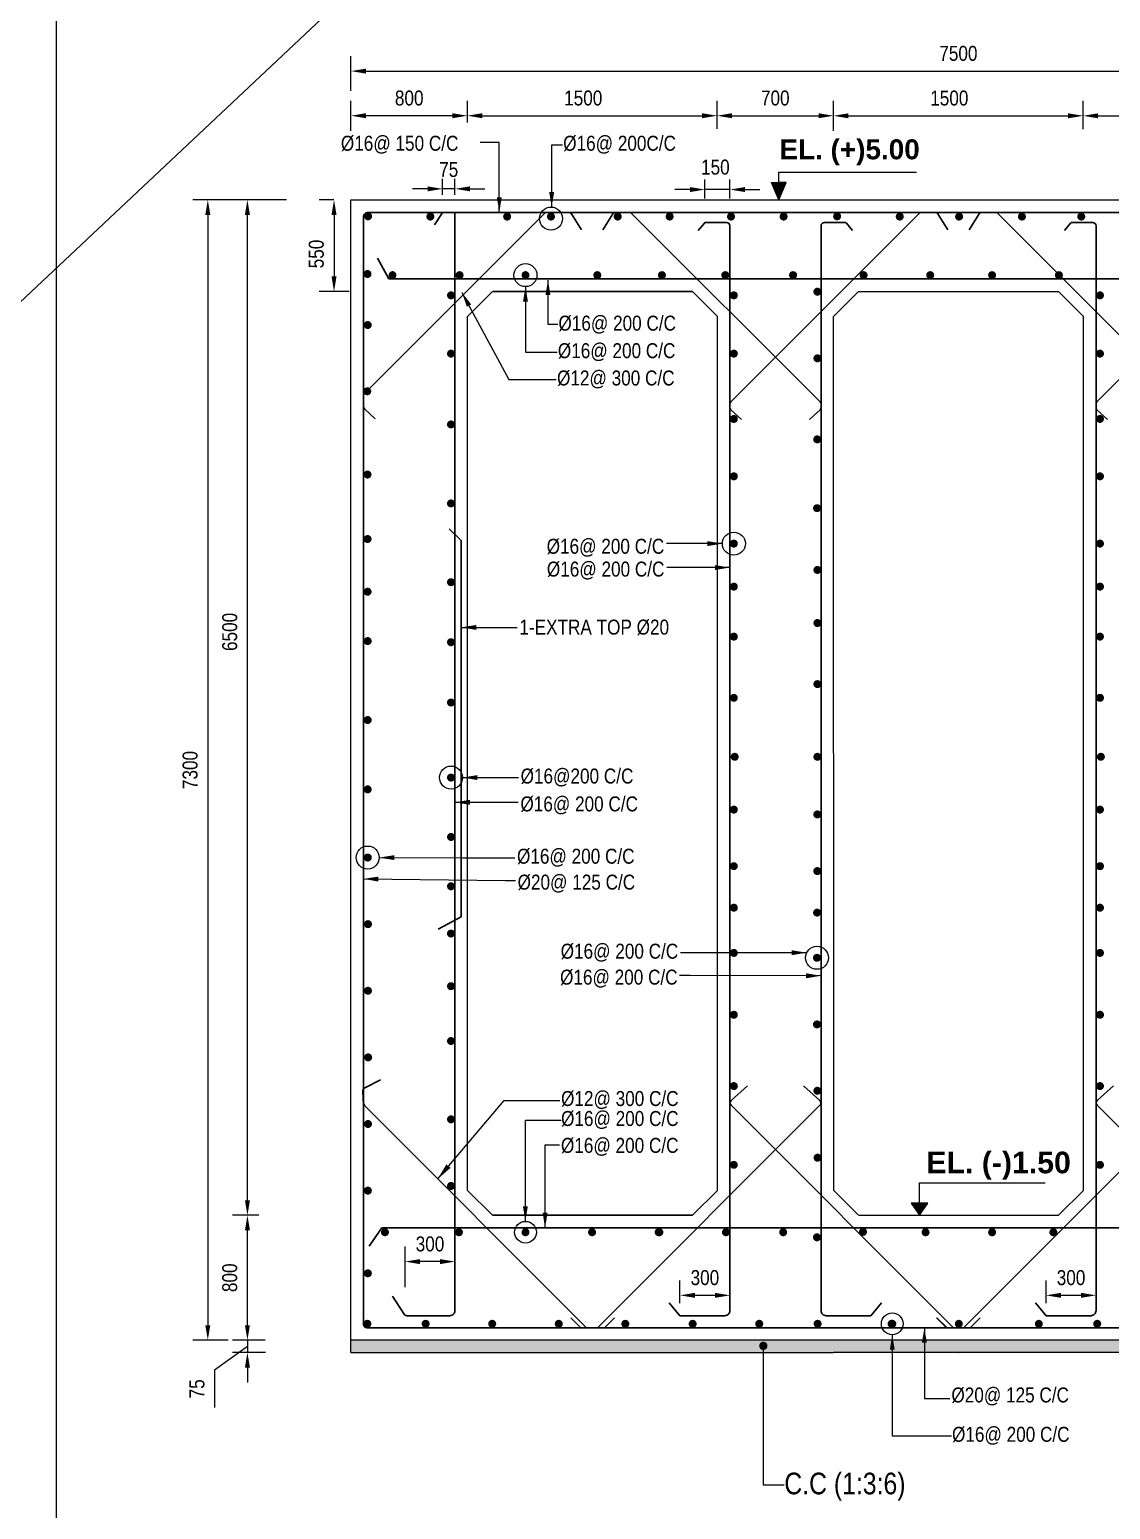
# Model space of a CAD drawing. Extents: x -119161 to 3778985, y -718511 to -30958.
# Drawn here: x 2826795 to 2833289, y -260754 to -251865 of the extents above; entities that cross this region are included whole.
import ezdxf

# ---------------------------------------------------------------- set-up
doc = ezdxf.new("R2010")
doc.units = 0
doc.header["$MEASUREMENT"] = 0
doc.layers.get('0').update_dxf_attribs({"linetype": 'CONTINUOUS'})
doc.layers.get('DEFPOINTS').update_dxf_attribs({"linetype": 'CONTINUOUS'})
for name, color, linetype, lineweight in [('Dim', 7, 'CONTINUOUS', 9), ('HATCH', 252, 'CONTINUOUS', 5), ('ROD', 1, 'CONTINUOUS', 30)]:
    doc.layers.add(name, color=color, linetype=linetype, lineweight=lineweight)
for name, color, linetype in [('LINE', 7, 'CONTINUOUS'), ('REINF.', 1, 'CONTINUOUS'), ('TXT', 7, 'CONTINUOUS')]:
    doc.layers.add(name, color=color, linetype=linetype)
doc.styles.add('ARIAL', font='ARIALN.TTF')
doc.styles.add('DIM', font='isocp3.shx')
doc.dimstyles.new('dim_20', dxfattribs={"dimtxt": 40, "dimasz": 40, "dimexe": 20, "dimexo": 20, "dimgap": 15, "dimtad": 1, "dimdec": 0, "dimzin": 0, "dimdsep": 46, "dimtxsty": 'DIM', "dimcen": 150, "dimclrd": 5, "dimclre": 5, "dimclrt": 7, "dimadec": 0, "dimazin": 0, "dimtfac": 1, "dimtdec": 0, "dimtmove": 0, "dimatfit": 3, "dimfxl": 20, "dimtolj": 1, "dimtzin": 0, "dimarcsym": 0})
doc.dimstyles.new('dim_50', dxfattribs={"dimtxt": 100, "dimasz": 100, "dimexe": 50, "dimexo": 30, "dimgap": 30, "dimtad": 1, "dimdec": 0, "dimzin": 0, "dimdsep": 46, "dimtxsty": 'DIM', "dimcen": 0.09, "dimclrd": 5, "dimclre": 5, "dimclrt": 7, "dimadec": 0, "dimazin": 0, "dimtfac": 1, "dimtdec": 0, "dimtmove": 0, "dimatfit": 3, "dimfxl": 1, "dimtolj": 1, "dimtzin": 0, "dimarcsym": 1})
doc.dimstyles.new('dim_60', dxfattribs={"dimtxt": 120, "dimasz": 120, "dimexe": 60, "dimexo": 60, "dimgap": 50, "dimtad": 1, "dimdec": 0, "dimzin": 0, "dimdsep": 46, "dimtxsty": 'DIM', "dimcen": 0.09, "dimclrd": 5, "dimclre": 5, "dimclrt": 7, "dimadec": 0, "dimazin": 0, "dimtfac": 1, "dimtdec": 0, "dimtmove": 0, "dimatfit": 3, "dimfxl": 1, "dimtolj": 1, "dimtzin": 0, "dimarcsym": 0})
doc.dimstyles.new('dim_70', dxfattribs={"dimtxt": 140, "dimasz": 140, "dimexe": 70, "dimexo": 40, "dimgap": 50, "dimtad": 1, "dimdec": 0, "dimzin": 0, "dimdsep": 46, "dimtxsty": 'ARIAL', "dimcen": 0.09, "dimclrd": 5, "dimclre": 5, "dimclrt": 7, "dimadec": 0, "dimazin": 0, "dimtfac": 1, "dimtdec": 0, "dimtmove": 0, "dimatfit": 3, "dimfxl": 1, "dimtolj": 1, "dimtzin": 0, "dimarcsym": 0})

# ---------------------------------------------------------------- blocks, each defined once
blk = doc.blocks.new('*D238')
at = {"layer": 'DEFPOINTS', "color": 0, "lineweight": -2}
for p in [(2828103.8, -252887.6), (2828397.8, -252887.6), (2828232.5, -258987.6)]:
    blk.add_point(p, dxfattribs=at)
at = {"layer": 'Dim', "color": 5, "lineweight": -2}
for p, q in [((2828337.8, -252887.6), (2828013.8, -252887.6)), ((2828103.8, -258897.6), (2828103.8, -252977.6)), ((2828172.5, -258987.6), (2828013.8, -258987.6))]:
    blk.add_line(p, q, dxfattribs=at)
for points in [[(2828088.8, -252977.6), (2828118.8, -252977.6), (2828103.8, -252887.6)], [(2828088.8, -258897.6), (2828118.8, -258897.6), (2828103.8, -258987.6)]]:
    blk.add_solid(points, dxfattribs=at)
at = {"layer": 'Dim', "color": 7, "insert": (2827997.8, -255482.9), "char_height": 90, "attachment_point": 5, "rotation": 90, "style": 'ARIAL'}
blk.add_mtext('\\A1;6500 ', dxfattribs=at)
blk = doc.blocks.new('*D239')
at = {"layer": 'DEFPOINTS', "color": 0, "lineweight": -2}
for p in [(2828271.1, -259737.6), (2828103.8, -259812.1), (2828272.1, -259812.1)]:
    blk.add_point(p, dxfattribs=at)
at = {"layer": 'Dim', "color": 5, "lineweight": -2}
for p, q in [((2828103.8, -259647.6), (2828103.8, -259557.6)), ((2828211.1, -259737.6), (2828013.8, -259737.6)), ((2828103.8, -259737.6), (2828103.8, -259812.1)), ((2828103.8, -259737.6), (2828103.8, -259812.1)), ((2828103.8, -259774.8), (2827906.6, -259917.2)), ((2828212.1, -259812.1), (2828013.8, -259812.1)), ((2827906.6, -259917.2), (2827906.6, -260142.9)), ((2828103.8, -259902.1), (2828103.8, -259992.1))]:
    blk.add_line(p, q, dxfattribs=at)
for points in [[(2828088.8, -259647.6), (2828118.8, -259647.6), (2828103.8, -259737.6)], [(2828088.8, -259902.1), (2828118.8, -259902.1), (2828103.8, -259812.1)]]:
    blk.add_solid(points, dxfattribs=at)
at = {"layer": 'Dim', "color": 7, "insert": (2827800.9, -260030), "char_height": 90, "attachment_point": 5, "rotation": 90, "style": 'ARIAL'}
blk.add_mtext('\\A1;75', dxfattribs=at)
blk = doc.blocks.new('*D240')
at = {"layer": 'DEFPOINTS', "color": 0, "lineweight": -2}
for p in [(2828682.6, -252887.6), (2828624.1, -253437.6), (2828774.4, -253437.6)]:
    blk.add_point(p, dxfattribs=at)
at = {"layer": 'Dim', "color": 5, "lineweight": -2}
for p, q in [((2828622.6, -252887.6), (2828534.1, -252887.6)), ((2828624.1, -252977.6), (2828624.1, -253347.6)), ((2828714.4, -253437.6), (2828534.1, -253437.6))]:
    blk.add_line(p, q, dxfattribs=at)
for points in [[(2828609.1, -252977.6), (2828639.1, -252977.6), (2828624.1, -252887.6)], [(2828609.1, -253347.6), (2828639.1, -253347.6), (2828624.1, -253437.6)]]:
    blk.add_solid(points, dxfattribs=at)
at = {"layer": 'Dim', "color": 7, "insert": (2828518.1, -253212.6), "char_height": 90, "attachment_point": 5, "rotation": 90, "style": 'ARIAL'}
blk.add_mtext('\\A1;550', dxfattribs=at)
blk = doc.blocks.new('*D241')
at = {"layer": 'DEFPOINTS', "color": 0, "lineweight": -2}
for p in [(2828103.8, -258987.6), (2828232.5, -258987.6), (2828146.7, -259737.6)]:
    blk.add_point(p, dxfattribs=at)
at = {"layer": 'Dim', "color": 5, "lineweight": -2}
for p, q in [((2828172.5, -258987.6), (2828013.8, -258987.6)), ((2828103.8, -259647.6), (2828103.8, -259077.6)), ((2828086.7, -259737.6), (2828013.8, -259737.6))]:
    blk.add_line(p, q, dxfattribs=at)
for points in [[(2828088.8, -259077.6), (2828118.8, -259077.6), (2828103.8, -258987.6)], [(2828088.8, -259647.6), (2828118.8, -259647.6), (2828103.8, -259737.6)]]:
    blk.add_solid(points, dxfattribs=at)
at = {"layer": 'Dim', "color": 7, "insert": (2827997.8, -259362.6), "char_height": 90, "attachment_point": 5, "rotation": 90, "style": 'ARIAL'}
blk.add_mtext('\\A1;800', dxfattribs=at)
blk = doc.blocks.new('*D242')
at = {"layer": 'DEFPOINTS', "color": 0, "lineweight": -2}
for p in [(2828184.1, -252887.6), (2827865.7, -259737.6), (2828048.7, -259737.6)]:
    blk.add_point(p, dxfattribs=at)
at = {"layer": 'Dim', "color": 5, "lineweight": -2}
for p, q in [((2828124.1, -252887.6), (2827775.7, -252887.6)), ((2827865.7, -252977.6), (2827865.7, -259647.6)), ((2827988.7, -259737.6), (2827775.7, -259737.6))]:
    blk.add_line(p, q, dxfattribs=at)
for points in [[(2827850.7, -252977.6), (2827880.7, -252977.6), (2827865.7, -252887.6)], [(2827850.7, -259647.6), (2827880.7, -259647.6), (2827865.7, -259737.6)]]:
    blk.add_solid(points, dxfattribs=at)
at = {"layer": 'Dim', "color": 7, "insert": (2827759.7, -256312.6), "char_height": 90, "attachment_point": 5, "rotation": 90, "style": 'ARIAL'}
blk.add_mtext('\\A1;7300', dxfattribs=at)
blk = doc.blocks.new('*D244')
at = {"layer": 'DEFPOINTS', "color": 0, "lineweight": -2}
for p in [(2831002.6, -259468.2), (2830702.6, -259574.4), (2831002.6, -259574.4)]:
    blk.add_point(p, dxfattribs=at)
at = {"layer": 'Dim', "color": 5, "lineweight": -2}
for p, q in [((2830702.6, -259514.4), (2830702.6, -259378.2)), ((2831002.6, -259514.4), (2831002.6, -259378.2)), ((2830792.6, -259468.2), (2830912.6, -259468.2))]:
    blk.add_line(p, q, dxfattribs=at)
for points in [[(2830792.6, -259453.2), (2830792.6, -259483.2), (2830702.6, -259468.2)], [(2830912.6, -259453.2), (2830912.6, -259483.2), (2831002.6, -259468.2)]]:
    blk.add_solid(points, dxfattribs=at)
at = {"layer": 'Dim', "color": 7, "insert": (2830852.6, -259362.3), "char_height": 90, "attachment_point": 5, "style": 'ARIAL'}
blk.add_mtext('\\A1;300', dxfattribs=at)
blk = doc.blocks.new('*D251')
at = {"layer": 'DEFPOINTS', "color": 0, "lineweight": -2}
for p in [(2829275.9, -252821.2), (2829275.9, -252896.3), (2829350.9, -252896.3)]:
    blk.add_point(p, dxfattribs=at)
at = {"layer": 'Dim', "color": 5, "lineweight": -2}
for p, q in [((2829275.9, -252856.3), (2829275.9, -252761.2)), ((2829350.9, -252856.3), (2829350.9, -252761.2)), ((2829185.9, -252821.2), (2829095.9, -252821.2)), ((2829350.9, -252821.2), (2829275.9, -252821.2)), ((2829440.9, -252821.2), (2829530.9, -252821.2))]:
    blk.add_line(p, q, dxfattribs=at)
for points in [[(2829185.9, -252806.2), (2829185.9, -252836.2), (2829275.9, -252821.2)], [(2829440.9, -252806.2), (2829440.9, -252836.2), (2829350.9, -252821.2)]]:
    blk.add_solid(points, dxfattribs=at)
at = {"layer": 'Dim', "color": 7, "insert": (2829313.4, -252705.4), "char_height": 90, "attachment_point": 5, "style": 'ARIAL'}
blk.add_mtext('\\A1;75', dxfattribs=at)
blk = doc.blocks.new('*D253')
at = {"layer": 'DEFPOINTS', "color": 0, "lineweight": -2}
for p in [(2830852.6, -252825.5), (2830852.6, -252919.5), (2831002.6, -252919.5)]:
    blk.add_point(p, dxfattribs=at)
at = {"layer": 'Dim', "color": 5, "lineweight": -2}
for p, q in [((2830852.6, -252879.5), (2830852.6, -252765.5)), ((2831002.6, -252879.5), (2831002.6, -252765.5)), ((2830762.6, -252825.5), (2830672.6, -252825.5)), ((2831002.6, -252825.5), (2830852.6, -252825.5)), ((2831092.6, -252825.5), (2831182.6, -252825.5))]:
    blk.add_line(p, q, dxfattribs=at)
for points in [[(2830762.6, -252810.5), (2830762.6, -252840.5), (2830852.6, -252825.5)], [(2831092.6, -252810.5), (2831092.6, -252840.5), (2831002.6, -252825.5)]]:
    blk.add_solid(points, dxfattribs=at)
at = {"layer": 'Dim', "color": 7, "insert": (2830915.5, -252691.2), "char_height": 90, "attachment_point": 5, "style": 'ARIAL'}
blk.add_mtext('\\A1;150', dxfattribs=at)
blk = doc.blocks.new('*D254')
at = {"layer": 'DEFPOINTS', "color": 0, "lineweight": -2}
for p in [(2830925.6, -252382), (2829425.9, -252482.2), (2830925.6, -252521.5)]:
    blk.add_point(p, dxfattribs=at)
at = {"layer": 'Dim', "color": 5, "lineweight": -2}
for p, q in [((2829425.9, -252422.2), (2829425.9, -252292)), ((2830925.6, -252461.5), (2830925.6, -252292)), ((2829515.9, -252382), (2830835.6, -252382))]:
    blk.add_line(p, q, dxfattribs=at)
for points in [[(2829515.9, -252367), (2829515.9, -252397), (2829425.9, -252382)], [(2830835.6, -252367), (2830835.6, -252397), (2830925.6, -252382)]]:
    blk.add_solid(points, dxfattribs=at)
at = {"layer": 'Dim', "color": 7, "insert": (2830121.7, -252276.1), "char_height": 90, "attachment_point": 5, "style": 'ARIAL'}
blk.add_mtext('\\A1;1500', dxfattribs=at)
blk = doc.blocks.new('*D255')
at = {"layer": 'DEFPOINTS', "color": 0, "lineweight": -2}
for p in [(2828725.9, -252382), (2828725.9, -252532.7), (2829425.9, -252469.5)]:
    blk.add_point(p, dxfattribs=at)
at = {"layer": 'Dim', "color": 5, "lineweight": -2}
for p, q in [((2828725.9, -252472.7), (2828725.9, -252292)), ((2829425.9, -252409.5), (2829425.9, -252292)), ((2829335.9, -252382), (2828815.9, -252382))]:
    blk.add_line(p, q, dxfattribs=at)
for points in [[(2828815.9, -252367), (2828815.9, -252397), (2828725.9, -252382)], [(2829335.9, -252367), (2829335.9, -252397), (2829425.9, -252382)]]:
    blk.add_solid(points, dxfattribs=at)
at = {"layer": 'Dim', "color": 7, "insert": (2829075.9, -252276.1), "char_height": 90, "attachment_point": 5, "style": 'ARIAL'}
blk.add_mtext('\\A1;800', dxfattribs=at)
blk = doc.blocks.new('*D256')
at = {"layer": 'DEFPOINTS', "color": 0, "lineweight": -2}
for p in [(2831625.3, -252382), (2830925.6, -252488.8), (2831625.3, -252532.7)]:
    blk.add_point(p, dxfattribs=at)
at = {"layer": 'Dim', "color": 5, "lineweight": -2}
for p, q in [((2830925.6, -252428.8), (2830925.6, -252292)), ((2831625.3, -252472.7), (2831625.3, -252292)), ((2831015.6, -252382), (2831535.3, -252382))]:
    blk.add_line(p, q, dxfattribs=at)
for points in [[(2831015.6, -252367), (2831015.6, -252397), (2830925.6, -252382)], [(2831535.3, -252367), (2831535.3, -252397), (2831625.3, -252382)]]:
    blk.add_solid(points, dxfattribs=at)
at = {"layer": 'Dim', "color": 7, "insert": (2831275.5, -252276.1), "char_height": 90, "attachment_point": 5, "style": 'ARIAL'}
blk.add_mtext('\\A1;700', dxfattribs=at)
blk = doc.blocks.new('*D258')
at = {"layer": 'DEFPOINTS', "color": 0, "lineweight": -2}
for p in [(2836025.5, -252114), (2828725.9, -252292), (2836025.5, -252292)]:
    blk.add_point(p, dxfattribs=at)
at = {"layer": 'Dim', "color": 5, "lineweight": -2}
for p, q in [((2828725.9, -252232), (2828725.9, -252024)), ((2836025.5, -252232), (2836025.5, -252024)), ((2828815.9, -252114), (2835935.5, -252114))]:
    blk.add_line(p, q, dxfattribs=at)
for points in [[(2828815.9, -252099), (2828815.9, -252129), (2828725.9, -252114)], [(2835935.5, -252099), (2835935.5, -252129), (2836025.5, -252114)]]:
    blk.add_solid(points, dxfattribs=at)
at = {"layer": 'Dim', "color": 7, "insert": (2832375.7, -252008), "char_height": 90, "attachment_point": 5, "style": 'ARIAL'}
blk.add_mtext('\\A1;7500', dxfattribs=at)
blk = doc.blocks.new('*D259')
at = {"layer": 'DEFPOINTS', "color": 0, "lineweight": -2}
for p in [(2829050.9, -259265.7), (2829050.9, -259478.4), (2829350.9, -259478.4)]:
    blk.add_point(p, dxfattribs=at)
at = {"layer": 'Dim', "color": 5, "lineweight": -2}
for p, q in [((2829050.9, -259418.4), (2829050.9, -259175.7)), ((2829350.9, -259418.4), (2829350.9, -259175.7)), ((2829260.9, -259265.7), (2829140.9, -259265.7))]:
    blk.add_line(p, q, dxfattribs=at)
for points in [[(2829140.9, -259250.7), (2829140.9, -259280.7), (2829050.9, -259265.7)], [(2829260.9, -259250.7), (2829260.9, -259280.7), (2829350.9, -259265.7)]]:
    blk.add_solid(points, dxfattribs=at)
at = {"layer": 'Dim', "color": 7, "insert": (2829200.9, -259159.8), "char_height": 90, "attachment_point": 5, "style": 'ARIAL'}
blk.add_mtext('\\A1;300', dxfattribs=at)
blk = doc.blocks.new('*D260')
at = {"layer": 'DEFPOINTS', "color": 0, "lineweight": -2}
for p in [(2833202.6, -259468.2), (2832902.6, -259574.4), (2833202.6, -259574.4)]:
    blk.add_point(p, dxfattribs=at)
at = {"layer": 'Dim', "color": 5, "lineweight": -2}
for p, q in [((2832902.6, -259514.4), (2832902.6, -259378.2)), ((2833202.6, -259514.4), (2833202.6, -259378.2)), ((2832992.6, -259468.2), (2833112.6, -259468.2))]:
    blk.add_line(p, q, dxfattribs=at)
for points in [[(2832992.6, -259453.2), (2832992.6, -259483.2), (2832902.6, -259468.2)], [(2833112.6, -259453.2), (2833112.6, -259483.2), (2833202.6, -259468.2)]]:
    blk.add_solid(points, dxfattribs=at)
at = {"layer": 'Dim', "color": 7, "insert": (2833052.6, -259362.3), "char_height": 90, "attachment_point": 5, "style": 'ARIAL'}
blk.add_mtext('\\A1;300', dxfattribs=at)
blk = doc.blocks.new('*D261')
at = {"layer": 'DEFPOINTS', "color": 0, "lineweight": -2}
for p in [(2833125, -252382.4), (2831625.3, -252482.6), (2833125, -252521.9)]:
    blk.add_point(p, dxfattribs=at)
at = {"layer": 'Dim', "color": 5, "lineweight": -2}
for p, q in [((2831625.3, -252422.6), (2831625.3, -252292.4)), ((2833125, -252461.9), (2833125, -252292.4)), ((2831715.3, -252382.4), (2833035, -252382.4))]:
    blk.add_line(p, q, dxfattribs=at)
for points in [[(2831715.3, -252367.4), (2831715.3, -252397.4), (2831625.3, -252382.4)], [(2833035, -252367.4), (2833035, -252397.4), (2833125, -252382.4)]]:
    blk.add_solid(points, dxfattribs=at)
at = {"layer": 'Dim', "color": 7, "insert": (2832321.1, -252276.4), "char_height": 90, "attachment_point": 5, "style": 'ARIAL'}
blk.add_mtext('\\A1;1500', dxfattribs=at)
blk = doc.blocks.new('*D262')
at = {"layer": 'DEFPOINTS', "color": 0, "lineweight": -2}
for p in [(2833824.7, -252382.4), (2833125, -252489.1), (2833824.7, -252533)]:
    blk.add_point(p, dxfattribs=at)
at = {"layer": 'Dim', "color": 5, "lineweight": -2}
for p, q in [((2833125, -252429.1), (2833125, -252292.4)), ((2833824.7, -252473), (2833824.7, -252292.4)), ((2833215, -252382.4), (2833734.7, -252382.4))]:
    blk.add_line(p, q, dxfattribs=at)
for points in [[(2833215, -252367.4), (2833215, -252397.4), (2833125, -252382.4)], [(2833734.7, -252367.4), (2833734.7, -252397.4), (2833824.7, -252382.4)]]:
    blk.add_solid(points, dxfattribs=at)
at = {"layer": 'Dim', "color": 7, "insert": (2833474.9, -252276.4), "char_height": 90, "attachment_point": 5, "style": 'ARIAL'}
blk.add_mtext('\\A1;700', dxfattribs=at)

msp = doc.modelspace()

# ---------------------------------------------------------------- hatches: boundary and pattern name
at = {"layer": 'Dim', "ltscale": 500}
h = msp.add_hatch(color=8, dxfattribs=at)
h.dxf.hatch_style = 1
h.paths.add_polyline_path([(2831340, -252783.9), (2831296.6, -252783.9), (2831253.1, -252783.9), (2831296.6, -252887.6)])
h = msp.add_hatch(color=15, dxfattribs=at)
h.dxf.hatch_style = 1
h.paths.add_polyline_path([(2832142, -258913.7), (2832092.3, -258913.7), (2832142, -258987.6)])
h.paths.add_polyline_path([(2832191.7, -258913.7), (2832142, -258913.7), (2832142, -258987.6)])
at = {"layer": 'HATCH'}
h = msp.add_hatch(dxfattribs=at)
h.set_pattern_fill('AR-CONC,_O', color=2, scale=40)
h.set_pattern_definition([(50, (2399161.07, 1560963.3), (286.904073, -25.100854), [30, -330]), (355, (2399161.07, 1560963.3), (-55.500533, 300.876853), [24, -264]), (100.4514, (2399184.98, 1560961.2), (231.403753, 275.775817), [25.496076, -280.456845]), (46.1842, (2399161.07, 1561043.3), (426.89642, -66.207606), [45, -495]), (96.6356, (2399196.64, 1561037.8), (373.86508, 389.64715), [38.24412, -420.6852]), (351.1842, (2399161.07, 1561043.3), (373.86478, 389.64744), [36, -396]), (21, (2399201.07, 1561023.3), (238.76282, -161.047556), [30, -330]), (326, (2399201.07, 1561023.3), (97.326133, 290.06002), [24, -264]), (71.4514, (2399220.97, 1561009.88), (336.08905, 129.0122), [25.496076, -280.456845]), (37.5, (2399161.07, 1560963.31), (4.863942, 133.1575415), [0, -260.8, 0, -268, 0, -265]), (7.5, (2399161.07, 1560963.3), (105.227815, 157.764685), [0, -152.8, 0, -254.8, 0, -101]), (327.5, (2399071.87, 1560963.3), (213.5289745, -9.021949), [0, -100, 0, -312, 0, -414]), (317.5, (2399031.87, 1560963.3), (233.274468, 40.041993), [0, -130, 0, -207.2, 0, -294])])
h.paths.add_polyline_path([(2836027, -259737.6), (2828750.9, -259737.6), (2828725.9, -259737.6), (2828725.9, -259812.1), (2830175.6, -259812.1), (2831625.6, -259812.1), (2836027, -259812.1)])

# ---------------------------------------------------------------- linework, layer by layer
at = {"lineweight": 15}
for p, q in [((2830777.6, -253437.6), (2829577.5, -253437.6)), ((2830927.6, -253587.6), (2830777.6, -253437.6)), ((2831625.3, -253587.6), (2831775.3, -253437.6)), ((2831775.3, -253437.6), (2832977.6, -253437.6)), ((2833127.6, -253587.6), (2832977.6, -253437.6)), ((2830927.6, -258837.6), (2830927.6, -253587.6)), ((2833127.6, -258837.6), (2833127.6, -253587.6)), ((2830777.6, -258987.6), (2830927.6, -258837.6)), ((2831776.5, -258987.6), (2831626.5, -258837.6)), ((2829577.5, -258987.6), (2830777.6, -258987.6))]:
    msp.add_line(p, q, dxfattribs=at)
at = {"color": 7, "lineweight": 15}
for p, q in [((2828725.9, -259812.1), (2828725.9, -258987.6)), ((2828800.9, -259737.6), (2828725.9, -259737.6))]:
    msp.add_line(p, q, dxfattribs=at)
for points in [[(2828725.9, -253387.6), (2828725.9, -252887.6), (2836027, -252887.6)], [(2828725.9, -258987.6), (2828725.9, -253387.6)], [(2831626.5, -258837.6), (2831625.4, -253587.4)], [(2836027, -259737.6), (2828750.9, -259737.6)]]:
    msp.add_lwpolyline(points, dxfattribs=at)
at = {"lineweight": 15}
for points in [[(2830776, -258987.6), (2829575.9, -258987.6), (2829425.9, -258837.6), (2829425.9, -253587.6), (2829575.9, -253437.6), (2830776, -253437.6)], [(2831776.9, -258987.6), (2832977.6, -258987.6), (2833127.6, -258837.6)]]:
    msp.add_lwpolyline(points, dxfattribs=at)
at = {"layer": 'Dim', "ltscale": 50}
for p, q in [((2831296.6, -252887.6), (2831296.6, -252721.9)), ((2831296.6, -252721.9), (2832123.8, -252721.9))]:
    msp.add_line(p, q, dxfattribs=at)
at = {"layer": 'Dim', "ltscale": 500}
for points in [[(2831296.6, -252887.6), (2831253.1, -252783.9), (2831296.6, -252783.9)], [(2831296.6, -252887.6), (2831340, -252783.9), (2831296.6, -252783.9)], [(2832142, -258987.6), (2832142, -258791.4), (2832896.8, -258791.4)]]:
    msp.add_lwpolyline(points, dxfattribs=at)
msp.add_lwpolyline([(2832142, -258987.6), (2832191.7, -258913.7), (2832092.3, -258913.7)], close=True, dxfattribs=at)
at = {"layer": 'Dim'}
for centre, radius in [((2829928, -252999.8), 69.1), ((2829774.6, -253339.7), 69.1), ((2831026.5, -254952.4), 69.1), ((2829327.1, -256357.7), 69.1), ((2828826.6, -256838.2), 69.1), ((2831525.9, -257440.6), 69.1), ((2829774.6, -259089.2), 65.4), ((2831978.4, -259639.3), 65.4)]:
    msp.add_circle(centre, radius, dxfattribs=at)
at = {"layer": 'LINE', "color": 0, "linetype": 'ByBlock', "lineweight": -2}
msp.add_line((2823494.2, -256549.7), (2836077, -244722.2), dxfattribs=at)
at = {"layer": 'LINE', "lineweight": 15}
for p, q in [((2828725.9, -259812.1), (2830175.6, -259812.1)), ((2829450.9, -259812.1), (2831625.6, -259812.1)), ((2830175.6, -259812.1), (2830175.3, -259812.1)), ((2831625.3, -259811.4), (2831625.5, -259811.4)), ((2836027, -259812.1), (2831625.3, -259812.1)), ((2832377.3, -259812.1), (2832377.6, -259812.1))]:
    msp.add_line(p, q, dxfattribs=at)
at = {"layer": 'LINE'}
msp.add_lwpolyline([(2847600.8, -265896.2), (2826956.5, -265896.2), (2826956.5, -251297.8), (2847600.8, -251297.8)], close=True, dxfattribs=at)
at = {"layer": 'REINF.', "ltscale": 50, "const_width": 24}
for points in [[(2828816.5, -252985.8, 1), (2828840.5, -252986.5, 1)], [(2829191, -252987.4, 1), (2829215, -252988.1, 1)], [(2829652.4, -252987.4, 1), (2829676.4, -252988.1, 1)], [(2829939.6, -252987.4, -1), (2829915.6, -252988.1, -1)], [(2830316.6, -252987.4, 1), (2830340.6, -252988.1, 1)], [(2830652.8, -252987.4, -1), (2830628.8, -252988.1, -1)], [(2831021.5, -252987.4, -1), (2830997.6, -252988.1, -1)], [(2831337.6, -252987.4, -1), (2831313.6, -252988.1, -1)], [(2831659.2, -252985.8, -1), (2831635.2, -252986.5, -1)], [(2832011.4, -252987.4, 1), (2832035.4, -252988.1, 1)], [(2832368, -252987.4, 1), (2832391.9, -252988.1, 1)], [(2832745.4, -252987.4, 1), (2832769.4, -252988.1, 1)], [(2833101.9, -252987.4, 1), (2833125.9, -252988.1, 1)], [(2828813.3, -253332.4, 1), (2828837.3, -253333.1, 1)], [(2828963.5, -253339.3, 1), (2828987.5, -253340, 1)], [(2829366.4, -253339.3, 1), (2829390.4, -253340, 1)], [(2829762.6, -253339.3, 1), (2829786.6, -253340, 1)], [(2830218, -253339.3, -1), (2830194.1, -253340, -1)], [(2830606.2, -253339.3, -1), (2830582.3, -253340, -1)], [(2830963, -253339.3, 1), (2830987, -253340, 1)], [(2831370.4, -253339.3, 1), (2831394.4, -253340, 1)], [(2831794, -253339.3, 1), (2831818, -253340, 1)], [(2832194.5, -253339.3, 1), (2832218.5, -253340, 1)], [(2832566.4, -253339.3, 1), (2832590.4, -253340, 1)], [(2832967.6, -253339.3, 1), (2832991.5, -253340, 1)], [(2829327.4, -253449.1, 1), (2829326.7, -253473.1, 1)], [(2831026.1, -253449.1, -1), (2831026.9, -253473.1, -1)], [(2831540.3, -253438.9, -1), (2831516.3, -253439.6, -1)], [(2833226.1, -253449.1, -1), (2833226.9, -253473.1, -1)], [(2828814.5, -253638.9, 1), (2828838.5, -253639.6, 1)], [(2829327.4, -253799.1, 1), (2829326.7, -253823.1, 1)], [(2831026.1, -253799.1, -1), (2831026.9, -253823.1, -1)], [(2833226.1, -253799.1, -1), (2833226.9, -253823.1, -1)], [(2831540.7, -253838.9, -1), (2831516.7, -253839.6, -1)], [(2828811.7, -254037.3, 1), (2828835.7, -254037.2, 1)], [(2829327.4, -254248.4, -1), (2829326.7, -254224.4, -1)], [(2831026.1, -254215.5, 1), (2831026.9, -254191.5, 1)], [(2833226.1, -254215.5, 1), (2833226.9, -254191.5, 1)], [(2831539.4, -254326.4, -1), (2831515.4, -254326.3, -1)], [(2828813.4, -254537.4, 1), (2828837.4, -254537.4, 1)], [(2831026.1, -254536.2, -1), (2831026.9, -254560.2, -1)], [(2833226.1, -254536.2, -1), (2833226.9, -254560.2, -1)], [(2829327.4, -254699.1, 1), (2829326.7, -254723.1, 1)], [(2831538.6, -254739.6, -1), (2831514.6, -254739.5, -1)], [(2828813.8, -254924.9, 1), (2828837.8, -254924.8, 1)], [(2831026.1, -254964.4, 1), (2831026.9, -254940.4, 1)], [(2833226.1, -254964.4, 1), (2833226.9, -254940.4, 1)], [(2831540.7, -255110.6, -1), (2831516.7, -255110.5, -1)], [(2828813.8, -255241.5, 1), (2828837.8, -255241.4, 1)], [(2829327.4, -255196.2, -1), (2829326.7, -255172.2, -1)], [(2831026.1, -255222.8, 1), (2831026.9, -255198.8, 1)], [(2833226.1, -255222.8, 1), (2833226.9, -255198.8, 1)], [(2831540.7, -255429.5, -1), (2831516.7, -255429.4, -1)], [(2828814.3, -255537.8, 1), (2828838.3, -255537.8, 1)], [(2829327.4, -255556.8, -1), (2829326.7, -255532.8, -1)], [(2831026.1, -255523.1, 1), (2831026.9, -255499.1, 1)], [(2833226.1, -255523.1, 1), (2833226.9, -255499.1, 1)], [(2831540.7, -255796.5, -1), (2831516.7, -255796.4, -1)], [(2829327.4, -255919.1, -1), (2829326.7, -255895.1, -1)], [(2831026.1, -255890.9, 1), (2831026.9, -255866.9, 1)], [(2833226.1, -255890.9, 1), (2833226.9, -255866.9, 1)], [(2828814.3, -256012.3, 1), (2828838.3, -256012.3, 1)], [(2831043.8, -256233.1, -1), (2831019.8, -256233.1, -1)], [(2831540.7, -256233.1, -1), (2831516.7, -256233.1, -1)], [(2833243.8, -256233.1, -1), (2833219.8, -256233.1, -1)], [(2829327.4, -256369.7, -1), (2829326.7, -256345.7, -1)], [(2828814.3, -256428.8, 1), (2828838.3, -256428.7, 1)], [(2831026.1, -256562.3, 1), (2831026.9, -256538.4, 1)], [(2833226.1, -256562.3, 1), (2833226.9, -256538.4, 1)], [(2831540.1, -256579.3, -1), (2831516.1, -256579.2, -1)], [(2829327.4, -256726.7, -1), (2829326.7, -256702.7, -1)], [(2828814.6, -256838.3, 1), (2828838.6, -256838.2, 1)], [(2828814.8, -256838, 1), (2828838.8, -256838, 1)], [(2831026.1, -256902.1, 1), (2831026.9, -256878.1, 1)], [(2831540.1, -256919.7, -1), (2831516.1, -256919.6, -1)], [(2833226.1, -256902.1, 1), (2833226.9, -256878.1, 1)], [(2829327.4, -256999.1, 1), (2829326.7, -257023.1, 1)], [(2831026.1, -257127.7, -1), (2831026.9, -257151.6, -1)], [(2831538.7, -257169, -1), (2831514.7, -257168.9, -1)], [(2833226.1, -257127.7, -1), (2833226.9, -257151.6, -1)], [(2828816.2, -257238.4, 1), (2828840.2, -257238.4, 1)], [(2829327.4, -257306.8, -1), (2829326.7, -257282.8, -1)], [(2831026.1, -257423.1, 1), (2831026.9, -257399.1, 1)], [(2831537.9, -257440.6, -1), (2831513.9, -257440.5, -1)], [(2833226.1, -257423.1, 1), (2833226.9, -257399.1, 1)], [(2828815.9, -257638.6, 1), (2828839.9, -257638.6, 1)], [(2829327.4, -257623.1, -1), (2829326.7, -257599.1, -1)], [(2831026.1, -257770.9, -1), (2831026.9, -257794.9, -1)], [(2833226.1, -257770.9, -1), (2833226.9, -257794.9, -1)], [(2831537.9, -257840.8, -1), (2831513.9, -257840.7, -1)], [(2829327.4, -257928.4, 1), (2829326.7, -257952.4, 1)], [(2828817.1, -258038.8, 1), (2828841.1, -258038.8, 1)], [(2831026.1, -258223.1, 1), (2831026.9, -258199.1, 1)], [(2831540.4, -258238.9, -1), (2831516.5, -258239.6, -1)], [(2833226.1, -258223.1, 1), (2833226.9, -258199.1, 1)], [(2828816.3, -258439, 1), (2828840.3, -258439, 1)], [(2829327.4, -258423.1, -1), (2829326.7, -258399.1, -1)], [(2831026.1, -258696.3, 1), (2831026.9, -258672.4, 1)], [(2831541.8, -258641, -1), (2831517.8, -258641.7, -1)], [(2833226.1, -258696.3, 1), (2833226.9, -258672.4, 1)], [(2828815.4, -258838.9, 1), (2828839.4, -258839.6, 1)], [(2829327.4, -258799.1, 1), (2829326.7, -258823.1, 1)], [(2828917.9, -259088.8, 1), (2828941.9, -259089.6, 1)], [(2829362.6, -259088.8, 1), (2829386.6, -259089.6, 1)], [(2829762.6, -259088.8, 1), (2829786.6, -259089.6, 1)], [(2830186.6, -259088.8, -1), (2830162.6, -259089.6, -1)], [(2830586.6, -259088.8, -1), (2830562.6, -259089.6, -1)], [(2830591, -259088.8, -1), (2830567, -259089.6, -1)], [(2830991, -259088.8, -1), (2830967, -259089.6, -1)], [(2831334.9, -259088.8, -1), (2831310.9, -259089.6, -1)], [(2831538.1, -259119.3, -1), (2831514.1, -259120, -1)], [(2831790.5, -259086.5, 1), (2831814.5, -259087.3, 1)], [(2832166.4, -259088.8, 1), (2832190.4, -259089.6, 1)], [(2832566.4, -259088.8, 1), (2832590.4, -259089.6, 1)], [(2832934.5, -259088.8, 1), (2832958.5, -259089.6, 1)], [(2828815.4, -259335.4, 1), (2828839.4, -259336.1, 1)], [(2828812.6, -259638.9, 1), (2828836.6, -259639.6, 1)], [(2829162.6, -259638.9, 1), (2829186.6, -259639.6, 1)], [(2829562.6, -259638.9, 1), (2829586.6, -259639.6, 1)], [(2829986.6, -259638.9, -1), (2829962.6, -259639.6, -1)], [(2830386.6, -259638.9, -1), (2830362.6, -259639.6, -1)], [(2830791, -259638.9, -1), (2830767, -259639.6, -1)], [(2831191, -259638.9, -1), (2831167, -259639.6, -1)], [(2831541.8, -259638.9, -1), (2831517.8, -259639.6, -1)], [(2831961.9, -259638.9, 1), (2831985.9, -259639.6, 1)], [(2831966.4, -259638.9, 1), (2831990.4, -259639.6, 1)], [(2832366.4, -259638.9, 1), (2832390.4, -259639.6, 1)], [(2832871.1, -259638.9, -1), (2832847.1, -259639.6, -1)], [(2833221.9, -259638.9, -1), (2833197.9, -259639.6, -1)]]:
    msp.add_lwpolyline(points, format="xyb", close=True, dxfattribs=at)
at = {"layer": 'ROD'}
for p, q in [((2829388.8, -254934.6), (2829316.7, -254862.7)), ((2829388.8, -254934.6), (2829388.8, -257195)), ((2829388.8, -257195), (2829250.2, -257268.9)), ((2828834.6, -259172.5), (2828911.9, -259062.6)), ((2828911.9, -259062.6), (2831268.8, -259062.6)), ((2835859.2, -259062.6), (2831268.8, -259062.6))]:
    msp.add_line(p, q, dxfattribs=at)
for points in [[(2829269.3, -259662.6), (2828820.9, -259662.6, -0.414191), (2828800.9, -259642.6), (2828800.9, -258989.9), (2828800.9, -253387.6), (2828800.9, -252992.6, -0.414214), (2828830.9, -252962.6), (2828921.7, -252962.6)], [(2828800.9, -254056.5), (2829894.9, -252962.6), (2829894.9, -252962.6), (2830034.4, -252962.6, -0.246572), (2830050.8, -252971.2), (2830111.1, -253067.1)], [(2829350.9, -259560.4), (2829350.9, -252972.6, 0.414214), (2829340.9, -252962.6), (2829281.4, -252962.6, 0.256128), (2829273, -252967.2), (2829228.1, -253037.6)], [(2829894.9, -252962.6), (2829894.9, -252962.6), (2830034.4, -252962.6, -0.246572), (2830050.8, -252971.2), (2830111.1, -253067.1)], [(2830456.4, -252962.6), (2830456.4, -252962.6), (2830316.9, -252962.6, 0.246572), (2830300.4, -252971.2), (2830240.2, -253067.1)], [(2831480.6, -254207.7), (2831544.4, -254147.9, 0.206586), (2831550.3, -254133.2), (2831550.3, -254114.2, 0.190778), (2831544.5, -254100.7), (2830406.4, -252962.6)], [(2831072.3, -254207.7), (2831008.6, -254147.9, -0.206586), (2831002.6, -254133.2), (2831002.6, -254114.2, -0.190778), (2831008.4, -254100.7), (2832146.5, -252962.6)], [(2832096.5, -252962.6), (2832096.5, -252962.6), (2832236, -252962.6, -0.246572), (2832252.5, -252971.2), (2832312.7, -253067.1)], [(2832656.4, -252962.6), (2832656.4, -252962.6), (2832516.9, -252962.6, 0.246572), (2832500.4, -252971.2), (2832440.2, -253067.1)], [(2833680.6, -254207.7), (2833744.4, -254147.9, 0.206586), (2833750.3, -254133.2), (2833750.3, -254114.2, 0.190778), (2833744.5, -254100.7), (2832606.4, -252962.6)], [(2833272.3, -254207.7), (2833208.6, -254147.9, -0.206586), (2833202.6, -254133.2), (2833202.6, -254114.2, -0.190778), (2833208.4, -254100.7), (2834346.5, -252962.6)], [(2831002.6, -259560.4), (2831002.6, -253043.3, 0.414214), (2830982.6, -253023.3), (2830857.3, -253023.3, 0.222784), (2830849.6, -253026.9), (2830812.7, -253071.3)], [(2831550.5, -259560.4), (2831550.5, -253043.3, -0.414214), (2831570.5, -253023.3), (2831695.8, -253023.3, -0.222784), (2831703.5, -253026.9), (2831740.4, -253071.3)], [(2833202.6, -259560.4), (2833202.6, -253043.3, 0.414214), (2833182.6, -253023.3), (2833057.3, -253023.3, 0.222784), (2833049.6, -253026.9), (2833012.7, -253071.3)], [(2828870.7, -254202.8), (2828806.9, -254143, -0.206586), (2828800.9, -254128.3), (2828800.9, -254113.5, 0.000036), (2828800.9, -254056.5)], [(2828902.8, -258174.3), (2828809, -258221.3, 0.283865), (2828797.9, -258239.2), (2828797.9, -258260.3, -0.020788), (2828799.5, -258299.3, 0.199584), (2828814.1, -258334.8), (2830141.9, -259662.6)], [(2830207.1, -259662.6), (2831543.9, -258325.8, 0.421788), (2831543.5, -258297.2), (2831446, -258209)], [(2832347, -259662.6), (2831010.2, -258325.8, -0.421788), (2831010.6, -258297.2), (2831108.1, -258209)], [(2832407.1, -259662.6), (2833743.9, -258325.8, 0.421788), (2833743.5, -258297.2), (2833646, -258209)], [(2834547, -259662.6), (2833210.2, -258325.8, -0.421788), (2833210.6, -258297.2), (2833308.1, -258209)], [(2828976, -259474), (2829045, -259581.3, 0.254941), (2829061.8, -259590.4), (2829320.9, -259590.4, 0.414214), (2829350.9, -259560.4)], [(2830702.6, -259590.4), (2830972.6, -259590.4, 0.414214), (2831002.6, -259560.4)], [(2831850.5, -259590.4), (2831580.5, -259590.4, -0.414214), (2831550.5, -259560.4)], [(2832902.6, -259590.4), (2833172.6, -259590.4, 0.414214), (2833202.6, -259560.4)]]:
    msp.add_lwpolyline(points, format="xyb", dxfattribs=at)
for points in [[(2831520.4, -252962.6), (2828921.7, -252962.6)], [(2831520.4, -252962.6), (2835831.2, -252962.6)], [(2828953.8, -253362.6), (2828886.1, -253238.6)], [(2835799.1, -253362.6), (2828953.8, -253362.6)], [(2829240.4, -253362.6), (2829231.3, -253362.6)], [(2830638.7, -259512.5), (2830702.6, -259590.4)], [(2831914.4, -259512.5), (2831850.5, -259590.4)], [(2832838.7, -259512.5), (2832902.6, -259590.4)], [(2829269.3, -259662.6), (2831531.5, -259662.6)], [(2830207.1, -259662.6), (2830107.6, -259662.6), (2830047.1, -259603)], [(2830141.9, -259662.6), (2830141.9, -259662.6), (2830249.8, -259662.6), (2830310.2, -259603)], [(2835483.6, -259662.6), (2831531.5, -259662.6)], [(2832409.1, -259662.6), (2832409.1, -259662.6), (2832304.2, -259662.6), (2832243.7, -259603)], [(2832407.1, -259662.6), (2832307.6, -259662.6), (2832247.1, -259603)], [(2832347, -259662.6), (2832446.5, -259662.6), (2832507, -259603)]]:
    msp.add_lwpolyline(points, dxfattribs=at)

# ---------------------------------------------------------------- texts
at = {"layer": 'TXT', "color": 0, "style": 'ARIAL'}
for s, insert, char_height, width, attachment_point in [('%%C16@ 150 C/C', (2828665.3, -252556.4), 90, 1028.173, 4), ('%%C16@ 200C/C', (2830001.2, -252556.3), 90, 1028.173, 4), ('%%C16@ 200 C/C', (2829972.6, -253637.2), 90, 988.565, 4), ('%%C16@ 200 C/C', (2829969.1, -253802.4), 90, 1028.173, 4), ('%%C12@ 300 C/C', (2829964.1, -253966.5), 90, 1028.173, 4), ('%%C16@ 200 C/C', (2830608.2, -254977.4), 90, 1028.173, 6), ('%%C16@ 200 C/C', (2830609.4, -255114.6), 90, 1028.173, 6), ('1-EXTRA TOP %%C20', (2829737.9, -255455.8), 90, 1028.173, 4), ('%%C16@200 C/C', (2829745.4, -256357.7), 90, 1028.173, 4), ('%%C16@ 200 C/C', (2829744.2, -256525), 90, 1028.173, 4), ('%%C16@ 200 C/C', (2829723.6, -256839.3), 90, 1028.173, 4), ('%%C20@ 125 C/C', (2829727.3, -256995.1), 90, 1028.173, 4), ('%%C16@ 200 C/C', (2830692.3, -257409.9), 90, 1028.173, 6), ('%%C16@ 200 C/C', (2830688.5, -257565.8), 90, 1028.173, 6), ('%%C12@ 300 C/C', (2829988.2, -258295), 90, 1028.173, 4), ('%%C16@ 200 C/C', (2829988.2, -258415), 90, 1028.173, 4), ('%%C16@ 200 C/C', (2829987.7, -258576.5), 90, 1028.173, 4), ('%%C20@ 125 C/C', (2832333.8, -260075.8), 90, 3228.173, 4), ('%%C16@ 200 C/C', (2832337.5, -260312.2), 90, 3228.173, 4), ('C.C (1:3:6)', (2831329.9, -260618), 130, 1348.817, 4)]:
    msp.add_mtext(s, dxfattribs=dict(at, insert=insert, char_height=char_height, width=width, attachment_point=attachment_point))
at = {"layer": 'TXT', "color": 6, "attachment_point": 5, "style": 'ARIAL'}
for s, insert, char_height, width in [('{\\fArial|b1|i0|c0|p34;EL. (+)5.00}', (2831722, -252601.9), 120, 2658.022), ('{\\fArial|b1|i0|c0|p34;EL. (-)1.50}', (2832617.5, -258689.7), 130, 4858.022)]:
    msp.add_mtext(s, dxfattribs=dict(at, insert=insert, char_height=char_height, width=width))

# ---------------------------------------------------------------- dimensions: what is measured, and where the dimension line sits
at = {"layer": 'Dim'}
for base, p1, p2, text, picture, middle in [((2836025.5, -252114), (2828725.9, -252292), (2836025.5, -252292), '7500', '*D258', (2832375.7, -252008)), ((2828725.9, -252382), (2829425.9, -252469.5), (2828725.9, -252532.7), '800', '*D255', (2829075.9, -252276.1))]:
    dim = msp.add_linear_dim(base=base, p1=p1, p2=p2, text=text, dimstyle='dim_60', override={"dimtxt": 90, "dimasz": 90, "dimexe": 90, "dimgap": 60, "dimtxsty": 'ARIAL'}, dxfattribs=at)
    dim.commit()
    dim.dimension.update_dxf_attribs({"geometry": picture, "text_midpoint": middle})
for base, p1, p2, picture, middle in [((2830925.6, -252382), (2829425.9, -252482.2), (2830925.6, -252521.5), '*D254', (2830121.7, -252382)), ((2833125, -252382.4), (2831625.3, -252482.6), (2833125, -252521.9), '*D261', (2832321.1, -252382.4))]:
    dim = msp.add_linear_dim(base=base, p1=p1, p2=p2, text='1500', dimstyle='dim_60', override={"dimtxt": 90, "dimasz": 90, "dimexe": 90, "dimgap": 60, "dimtxsty": 'ARIAL'}, dxfattribs=at)
    dim.commit()
    dim.dimension.update_dxf_attribs({"geometry": picture, "text_midpoint": middle, "dimtype": 160})
for base, p1, p2, angle, text, picture, middle in [((2831625.3, -252382), (2830925.6, -252488.8), (2831625.3, -252532.7), 180, '700', '*D256', (2831275.5, -252276.1)), ((2833824.7, -252382.4), (2833125, -252489.1), (2833824.7, -252533), 180, '700', '*D262', (2833474.9, -252276.4)), ((2827865.7, -259737.6), (2828184.1, -252887.6), (2828048.7, -259737.6), 90, '7300', '*D242', (2827759.7, -256312.6))]:
    dim = msp.add_linear_dim(base=base, p1=p1, p2=p2, angle=angle, text=text, dimstyle='dim_60', override={"dimtxt": 90, "dimasz": 90, "dimexe": 90, "dimgap": 60, "dimtxsty": 'ARIAL'}, dxfattribs=at)
    dim.commit()
    dim.dimension.update_dxf_attribs({"geometry": picture, "text_midpoint": middle})
for base, p1, p2, override, picture, middle in [((2830852.6, -252825.5), (2831002.6, -252919.5), (2830852.6, -252919.5), {"dimtxt": 90, "dimasz": 90, "dimexo": 40, "dimgap": 60, "dimtxsty": 'ARIAL', "dimtmove": 2}, '*D253', (2830915.5, -252691.2)), ((2829275.9, -252821.2), (2829350.9, -252896.3), (2829275.9, -252896.3), {"dimtxt": 90, "dimasz": 90, "dimexo": 40, "dimgap": 60, "dimtxsty": 'ARIAL', "dimtmove": 2}, '*D251', (2829313.4, -252705.4)), ((2829050.9, -259265.7), (2829350.9, -259478.4), (2829050.9, -259478.4), {"dimtxt": 90, "dimasz": 90, "dimexe": 90, "dimgap": 60, "dimtxsty": 'ARIAL'}, '*D259', (2829200.9, -259265.7)), ((2831002.6, -259468.2), (2830702.6, -259574.4), (2831002.6, -259574.4), {"dimtxt": 90, "dimasz": 90, "dimexe": 90, "dimgap": 60, "dimtxsty": 'ARIAL'}, '*D244', (2830852.6, -259468.2)), ((2833202.6, -259468.2), (2832902.6, -259574.4), (2833202.6, -259574.4), {"dimtxt": 90, "dimasz": 90, "dimexe": 90, "dimgap": 60, "dimtxsty": 'ARIAL'}, '*D260', (2833052.6, -259468.2))]:
    dim = msp.add_linear_dim(base=base, p1=p1, p2=p2, dimstyle='dim_60', override=override, dxfattribs=at)
    dim.commit()
    dim.dimension.update_dxf_attribs({"geometry": picture, "text_midpoint": middle, "dimtype": 160})
for base, p1, p2, angle, text, picture, middle in [((2828103.8, -252887.6), (2828232.5, -258987.6), (2828397.8, -252887.6), 90, '6500 ', '*D238', (2828103.8, -255482.9)), ((2828624.1, -253437.6), (2828682.6, -252887.6), (2828774.4, -253437.6), 90, '550', '*D240', (2828624.1, -253212.6)), ((2828103.8, -258987.6), (2828146.7, -259737.6), (2828232.5, -258987.6), 270, '800', '*D241', (2828103.8, -259362.6))]:
    dim = msp.add_linear_dim(base=base, p1=p1, p2=p2, angle=angle, text=text, dimstyle='dim_60', override={"dimtxt": 90, "dimasz": 90, "dimexe": 90, "dimgap": 60, "dimtxsty": 'ARIAL'}, dxfattribs=at)
    dim.commit()
    dim.dimension.update_dxf_attribs({"geometry": picture, "text_midpoint": middle, "dimtype": 160})
dim = msp.add_linear_dim(base=(2828103.766, -259812.1136), p1=(2828271.1088, -259737.5791), p2=(2828272.0849, -259812.1136), angle=90, dimstyle='dim_60', override={"dimtxt": 90, "dimasz": 90, "dimexe": 90, "dimgap": 60, "dimtxsty": 'ARIAL', "dimtmove": 1}, dxfattribs=at)
dim.commit()
dim.dimension.update_dxf_attribs({"geometry": '*D239', "text_midpoint": (2827906.6382, -259977.1957), "dimtype": 160})

# ---------------------------------------------------------------- leaders
for points, dimstyle, override in [([(2829617.3, -252962.6), (2829617.3, -252543.6), (2829502.7, -252543.6)], 'dim_60', {"dimasz": 90}), ([(2829931.9, -252930.8), (2829931.9, -252556.3), (2829997.9, -252556.3)], 'dim_60', {"dimasz": 90}), ([(2829774.6, -253408.8), (2829774.6, -253802.4), (2829965.9, -253802.4)], 'dim_60', {"dimasz": 90}), ([(2829909.6, -253369.6), (2829909.6, -253634.2), (2829968.7, -253634.2)], 'dim_60', {"dimasz": 90}), ([(2829392.5, -253443.2), (2829674.8, -253966.5), (2829959.1, -253966.5)], 'dim_60', {"dimasz": 90}), ([(2829247.6, -258768.2), (2829646.2, -258296.8), (2829981.9, -258296.8)], 'dim_50', {"dimgap": 30, "dimtad": 0}), ([(2829773.7, -259023.8), (2829774, -258415), (2829988.2, -258415)], 'dim_60', {"dimtxt": 90, "dimasz": 90, "dimexe": 90, "dimgap": 60, "dimtxsty": 'ARIAL'}), ([(2829892.3, -259062.6), (2829892.4, -258565), (2829978.9, -258565)], 'dim_60', {"dimtxt": 90, "dimasz": 90, "dimexe": 90, "dimgap": 60, "dimtxsty": 'ARIAL'}), ([(2832171.2, -259662.6), (2832171.3, -260087.3), (2832325, -260087.3)], 'dim_60', {"dimtxt": 90, "dimasz": 90, "dimexe": 90, "dimgap": 60, "dimtxsty": 'ARIAL'}), ([(2831978.4, -259704.7), (2831978.8, -260312.2), (2832334.3, -260312.2)], 'dim_60', {"dimtxt": 90, "dimasz": 90, "dimexe": 90, "dimgap": 60, "dimtxsty": 'ARIAL'})]:
    msp.add_leader(points, dimstyle=dimstyle, override=override, dxfattribs=at)
at = {"layer": 'Dim', "ltscale": 50}
msp.add_leader([(2831203.6, -259771.6), (2831203.6, -260606.8), (2831329.6, -260606.8)], dimstyle='dim_70', override={"dimasz": 50, "dimgap": 20, "dimtad": 0, "dimldrblk": 'Dot'}, dxfattribs=at)
at = {"layer": 'LINE'}
for points in [[(2830957.4, -254952.4), (2830670.1, -254952.4), (2830621.6, -254952.4)], [(2831002.6, -255096.2), (2830707.3, -255096.2), (2830623.4, -255096.2)], [(2829388.8, -255455.8), (2829676.1, -255455.8), (2829724.6, -255455.8)], [(2829396.2, -256357.7), (2829683.5, -256357.7), (2829732, -256357.7)], [(2829350.9, -256506.6), (2829646.2, -256506.6), (2829730.1, -256506.6)], [(2828895.7, -256838.8), (2829398.3, -256839.3), (2829710.2, -256839.3)], [(2828800.9, -256966.5), (2829652.8, -256976.7), (2829715, -256976.7)], [(2831463.9, -257409.9), (2830851.2, -257409.9), (2830705.7, -257409.9)], [(2831550.5, -257548.7), (2830763.1, -257547.4), (2830700.9, -257547.4)]]:
    msp.add_leader(points, dimstyle='dim_20', override={"dimasz": 90}, dxfattribs=at)

doc.saveas('drawing.dxf')
